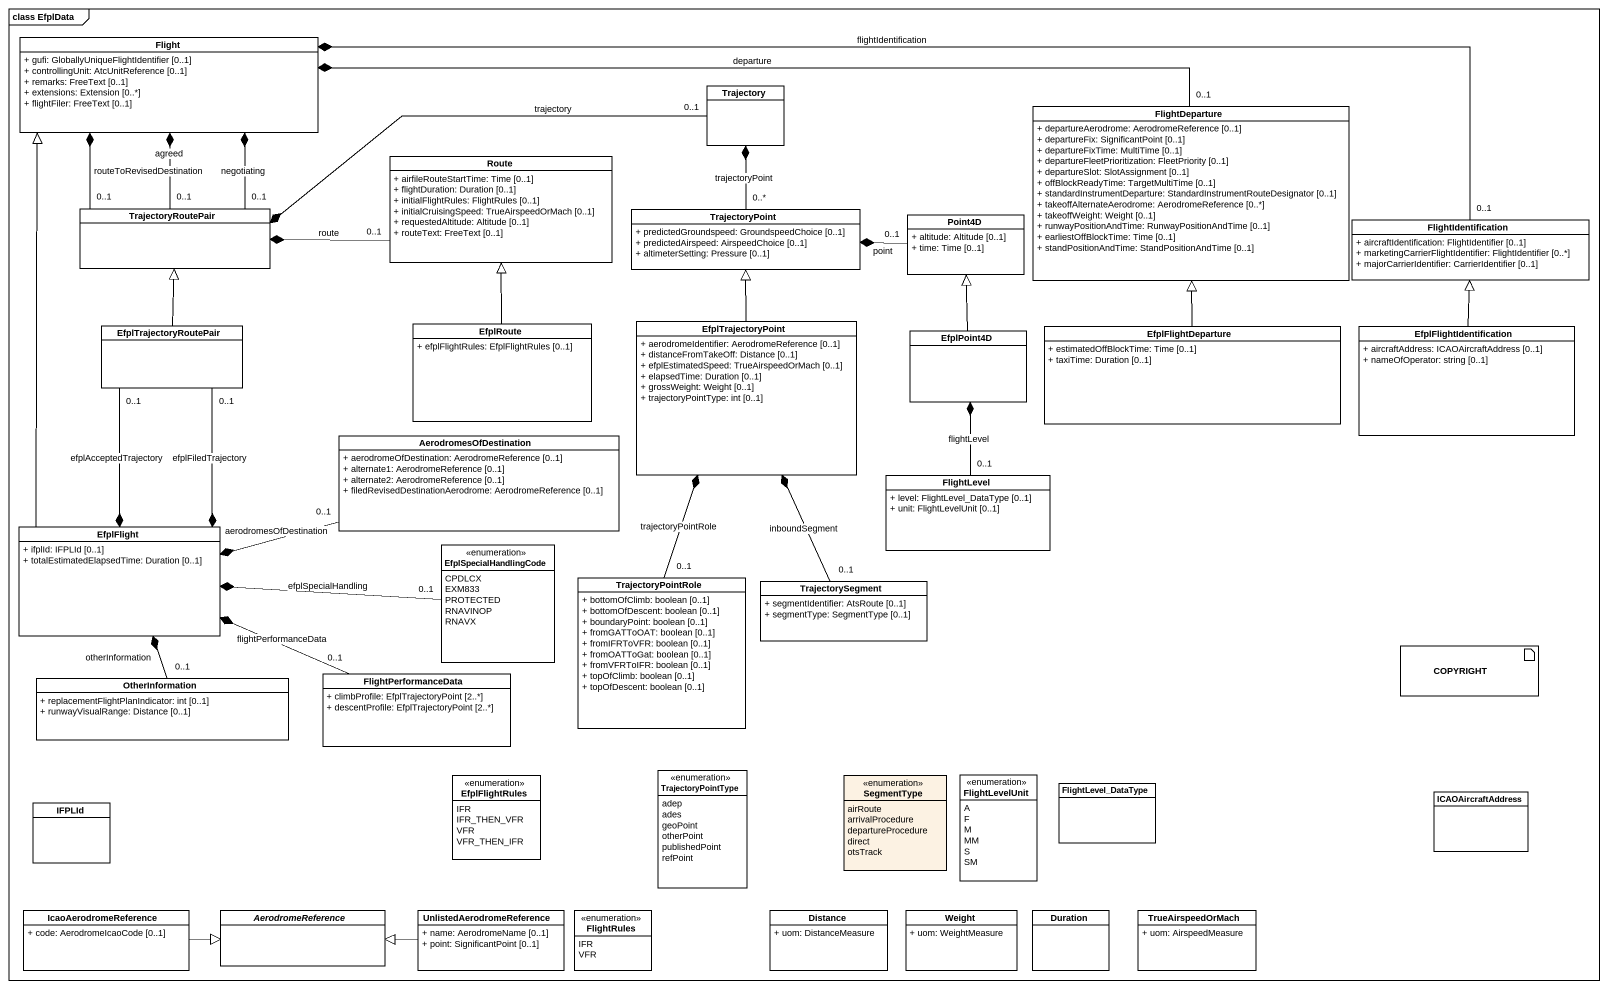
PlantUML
@startuml
mainframe class EfplData
allowmixing
hide circle
hide empty members
skinparam classAttributeIconSize 0
class Flight {
  + gufi: GloballyUniqueFlightIdentifier [0..1]
  + controllingUnit: AtcUnitReference [0..1]
  + remarks: FreeText [0..1]
  + extensions: Extension [0..*]
  + flightFiler: FreeText [0..1]
}
class Trajectory
class FlightDeparture {
  + departureAerodrome: AerodromeReference [0..1]
  + departureFix: SignificantPoint [0..1]
  + departureFixTime: MultiTime [0..1]
  + departureFleetPrioritization: FleetPriority [0..1]
  + departureSlot: SlotAssignment [0..1]
  + offBlockReadyTime: TargetMultiTime [0..1]
  + standardInstrumentDeparture: StandardInstrumentRouteDesignator [0..1]
  + takeoffAlternateAerodrome: AerodromeReference [0..*]
  + takeoffWeight: Weight [0..1]
  + runwayPositionAndTime: RunwayPositionAndTime [0..1]
  + earliestOffBlockTime: Time [0..1]
  + standPositionAndTime: StandPositionAndTime [0..1]
}
class Route {
  + airfileRouteStartTime: Time [0..1]
  + flightDuration: Duration [0..1]
  + initialFlightRules: FlightRules [0..1]
  + initialCruisingSpeed: TrueAirspeedOrMach [0..1]
  + requestedAltitude: Altitude [0..1]
  + routeText: FreeText [0..1]
}
class TrajectoryRoutePair
class TrajectoryPoint {
  + predictedGroundspeed: GroundspeedChoice [0..1]
  + predictedAirspeed: AirspeedChoice [0..1]
  + altimeterSetting: Pressure [0..1]
}
class Point4D {
  + altitude: Altitude [0..1]
  + time: Time [0..1]
}
class FlightIdentification {
  + aircraftIdentification: FlightIdentifier [0..1]
  + marketingCarrierFlightIdentifier: FlightIdentifier [0..*]
  + majorCarrierIdentifier: CarrierIdentifier [0..1]
}
class EfplTrajectoryRoutePair
class EfplRoute {
  + efplFlightRules: EfplFlightRules [0..1]
}
class EfplTrajectoryPoint {
  + aerodromeIdentifier: AerodromeReference [0..1]
  + distanceFromTakeOff: Distance [0..1]
  + efplEstimatedSpeed: TrueAirspeedOrMach [0..1]
  + elapsedTime: Duration [0..1]
  + grossWeight: Weight [0..1]
  + trajectoryPointType: int [0..1]
}
class EfplPoint4D
class EfplFlightDeparture {
  + estimatedOffBlockTime: Time [0..1]
  + taxiTime: Duration [0..1]
}
class EfplFlightIdentification {
  + aircraftAddress: ICAOAircraftAddress [0..1]
  + nameOfOperator: string [0..1]
}
class AerodromesOfDestination {
  + aerodromeOfDestination: AerodromeReference [0..1]
  + alternate1: AerodromeReference [0..1]
  + alternate2: AerodromeReference [0..1]
  + filedRevisedDestinationAerodrome: AerodromeReference [0..1]
}
class FlightLevel {
  + level: FlightLevel_DataType [0..1]
  + unit: FlightLevelUnit [0..1]
}
class EfplFlight {
  + ifplId: IFPLId [0..1]
  + totalEstimatedElapsedTime: Duration [0..1]
}
enum EfplSpecialHandlingCode {
  CPDLCX
  EXM833
  PROTECTED
  RNAVINOP
  RNAVX
}
class TrajectoryPointRole {
  + bottomOfClimb: boolean [0..1]
  + bottomOfDescent: boolean [0..1]
  + boundaryPoint: boolean [0..1]
  + fromGATToOAT: boolean [0..1]
  + fromIFRToVFR: boolean [0..1]
  + fromOATToGat: boolean [0..1]
  + fromVFRToIFR: boolean [0..1]
  + topOfClimb: boolean [0..1]
  + topOfDescent: boolean [0..1]
}
class TrajectorySegment {
  + segmentIdentifier: AtsRoute [0..1]
  + segmentType: SegmentType [0..1]
}
artifact COPYRIGHT
class OtherInformation {
  + replacementFlightPlanIndicator: int [0..1]
  + runwayVisualRange: Distance [0..1]
}
class FlightPerformanceData {
  + climbProfile: EfplTrajectoryPoint [2..*]
  + descentProfile: EfplTrajectoryPoint [2..*]
}
enum TrajectoryPointType {
  adep
  ades
  geoPoint
  otherPoint
  publishedPoint
  refPoint
}
class IFPLId
enum EfplFlightRules <<enumeration>> {
  IFR
  IFR_THEN_VFR
  VFR
  VFR_THEN_IFR
}
enum SegmentType <<enumeration>> #FCF2E3 {
  airRoute
  arrivalProcedure
  departureProcedure
  direct
  otsTrack
}
enum FlightLevelUnit <<enumeration>> {
  A
  F
  M
  MM
  S
  SM
}
class FlightLevel_DataType
class ICAOAircraftAddress
class IcaoAerodromeReference {
  + code: AerodromeIcaoCode [0..1]
}
abstract class AerodromeReference
class UnlistedAerodromeReference {
  + name: AerodromeName [0..1]
  + point: SignificantPoint [0..1]
}
enum FlightRules {
  IFR
  VFR
}
class Distance {
  + uom: DistanceMeasure
}
class Weight {
  + uom: WeightMeasure
}
class Duration
class TrueAirspeedOrMach {
  + uom: AirspeedMeasure
}
Flight *-right- "0..1" FlightDeparture : departure
Flight *-- "0..1" TrajectoryRoutePair : routeToRevisedDestination
Flight *-- "0..1" TrajectoryRoutePair : negotiating
Flight *-- "0..1" TrajectoryRoutePair : agreed
Flight *-right- "0..1" FlightIdentification : flightIdentification
Trajectory *-- "0..*" TrajectoryPoint : trajectoryPoint
TrajectoryRoutePair *-right- "0..1" Trajectory : trajectory
TrajectoryRoutePair *-right- "0..1" Route : route
TrajectoryPoint *-right- "0..1" Point4D : point
EfplTrajectoryRoutePair -up-|> TrajectoryRoutePair
EfplRoute -up-|> Route
EfplTrajectoryPoint -up-|> TrajectoryPoint
EfplTrajectoryPoint *-- "0..1" TrajectoryPointRole : trajectoryPointRole
EfplTrajectoryPoint *-- "0..1" TrajectorySegment : inboundSegment
EfplPoint4D -up-|> Point4D
EfplPoint4D *-- "0..1" FlightLevel : flightLevel
EfplFlightDeparture -up-|> FlightDeparture
EfplFlightIdentification -up-|> FlightIdentification
EfplFlight -up-|> Flight
EfplFlight *-up- "0..1" EfplTrajectoryRoutePair : efplFiledTrajectory
EfplFlight *-up- "0..1" EfplTrajectoryRoutePair : efplAcceptedTrajectory
EfplFlight *-right- "0..1" AerodromesOfDestination : aerodromesOfDestination
EfplFlight *-right- "0..1" EfplSpecialHandlingCode : efplSpecialHandling
EfplFlight *-- "0..1" OtherInformation : otherInformation
EfplFlight *-right- "0..1" FlightPerformanceData : flightPerformanceData
IcaoAerodromeReference -right-|> AerodromeReference
UnlistedAerodromeReference -left-|> AerodromeReference
@enduml
